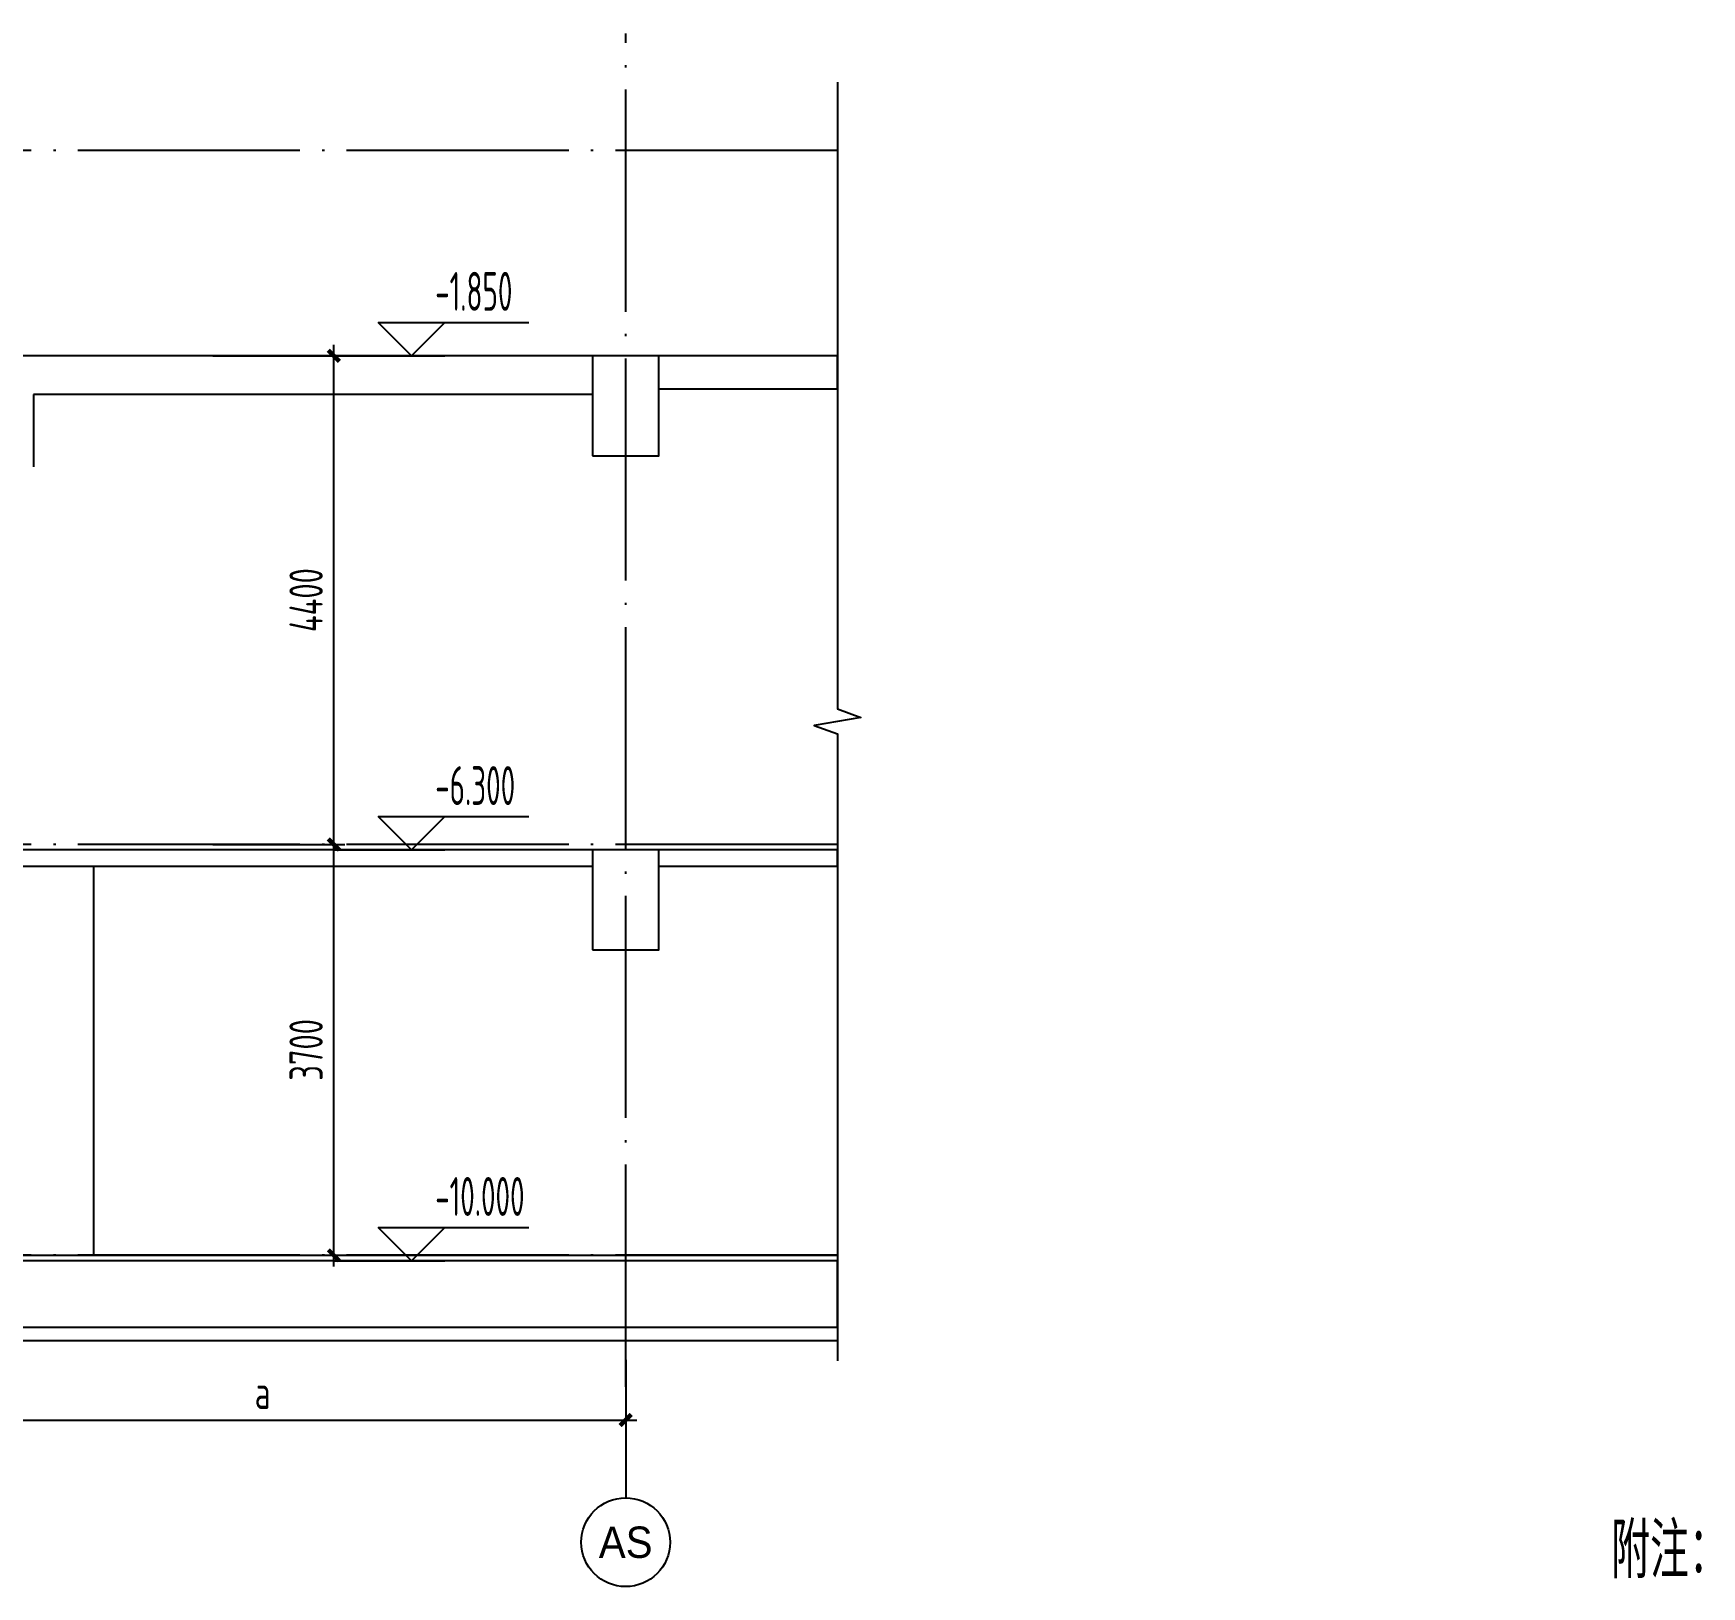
# Model space of a CAD drawing. Extents: x -351812 to 1760238, y -3195696 to 63241.
# Drawn here: x 672208 to 687231, y -1711798 to -1697812 of the extents above; entities that cross this region are included whole.
import ezdxf
from ezdxf.enums import TextEntityAlignment as Align

# ---------------------------------------------------------------- set-up
doc = ezdxf.new("R2010")
doc.units = 0
doc.header["$LTSCALE"] = 1000
doc.header["$MEASUREMENT"] = 0
doc.linetypes.add('DOTE', pattern=[2.42, 2, -0.2, 0.02, -0.2])
for name, color, linetype in [('01-标注_标高', 200, 'Continuous'), ('01-标注_符号', 200, 'Continuous'), ('01-标注_轴线坐标', 132, 'Continuous'), ('02-TEXT_标注', 130, 'Continuous'), ('02-TEXT_轴号', 7, 'Continuous'), ('A-E_楼梯', 171, 'Continuous'), ('A_AXIS-轴线', 1, 'DOTE'), ('A_STR-砼墙', 51, 'Continuous'), ('A_STR-砼柱', 51, 'Continuous'), ('AXIS_TEXT', 7, 'Continuous'), ('DIM', 3, 'Continuous'), ('FLOOR_UP_TEXT', 7, 'Continuous')]:
    doc.layers.add(name, color=color, linetype=linetype)
doc.styles.add('_TCH_AXIS', font='')
doc.styles.add('_TCH_DIM', font='ROS1', dxfattribs={"width": 0.8, "bigfont": 'JD'})
doc.styles.add('COMPLEX', font='COMPLEX')
doc.styles.add('TSSD_Dimension', font='tssdeng.shx', dxfattribs={"width": 0.7, "bigfont": 'hztxt.shx'})
doc.styles.add('TSSD_Rein', font='tssdeng.shx', dxfattribs={"width": 0.7, "bigfont": 'hztxt.shx'})
doc.styles.get('_TCH_AXIS').set_extended_font_data('FZXiHei I-Z08S')
doc.dimstyles.new('TSSD_100_100', dxfattribs={"dimtxt": 300, "dimasz": 100, "dimexe": 100, "dimexo": 250, "dimgap": 100, "dimtad": 1, "dimdec": 0, "dimzin": 0, "dimdsep": 46, "dimtxsty": 'TSSD_Dimension', "dimblk": 'ARCHTICK', "dimblk1": 'ARCHTICK', "dimblk2": 'ARCHTICK', "dimcen": 0, "dimdle": 100, "dimclrt": 7, "dimadec": 0, "dimazin": 0, "dimtfac": 1, "dimtdec": 0, "dimtix": 1, "dimtmove": 2, "dimatfit": 3, "dimfxl": 1, "dimtolj": 1, "dimtzin": 0, "dimarcsym": 0})

# ---------------------------------------------------------------- blocks, each defined once
blk = doc.blocks.new('_ArchTick')
at = {"color": 0, "linetype": 'ByBlock', "const_width": 0.4}
blk.add_lwpolyline([(-0.5, -0.5), (0.5, 0.5)], dxfattribs=at)
blk = doc.blocks.new('*D16')
at = {"layer": 'Defpoints', "color": 0, "transparency": 16777216}
for p in [(671001, -1709507), (677542, -1709507), (677542, -1710298)]:
    blk.add_point(p, dxfattribs=at)
at = {"layer": 'DIM', "color": 0, "lineweight": -2, "transparency": 16777216}
for p, q in [((671001, -1709757), (671001, -1710398)), ((677542, -1709757), (677542, -1710398)), ((670901, -1710298), (677642, -1710298))]:
    blk.add_line(p, q, dxfattribs=at)
at = {"layer": 'DIM', "color": 0, "lineweight": -2, "transparency": 16777216, "xscale": 100, "yscale": 100, "zscale": 100, "rotation": 180}
blk.add_blockref('_ArchTick', (671001, -1710298), dxfattribs=at)
at = {"layer": 'DIM', "color": 0, "lineweight": -2, "transparency": 16777216, "xscale": 100, "yscale": 100, "zscale": 100}
blk.add_blockref('_ArchTick', (677542, -1710298), dxfattribs=at)
at = {"layer": 'DIM', "color": 7, "transparency": 16777216, "insert": (674272, -1710048), "char_height": 300, "attachment_point": 5, "style": 'TSSD_Dimension'}
blk.add_mtext('\\A1;a', dxfattribs=at)
blk = doc.blocks.new('*D23')
at = {"layer": 'Defpoints', "color": 0, "transparency": 16777216}
for p in [(673575, -1700715), (674914, -1700715), (673575, -1705115)]:
    blk.add_point(p, dxfattribs=at)
at = {"layer": 'DIM', "color": 0, "lineweight": -2, "transparency": 16777216}
for p, q in [((674914, -1705215), (674914, -1700615)), ((673825, -1700715), (675014, -1700715)), ((673825, -1705115), (675014, -1705115))]:
    blk.add_line(p, q, dxfattribs=at)
at = {"layer": 'DIM', "color": 0, "lineweight": -2, "transparency": 16777216, "xscale": 100, "yscale": 100, "zscale": 100}
for p, rotation in [((674914, -1700715), 90), ((674914, -1705115), 270)]:
    blk.add_blockref('_ArchTick', p, dxfattribs=dict(at, rotation=rotation))
at = {"layer": 'DIM', "color": 7, "transparency": 16777216, "insert": (674664, -1702915), "char_height": 300, "attachment_point": 5, "rotation": 90, "style": 'TSSD_Dimension'}
blk.add_mtext('\\A1;4400', dxfattribs=at)
blk = doc.blocks.new('*D24')
at = {"layer": 'Defpoints', "color": 0, "transparency": 16777216}
for p in [(673575, -1705115), (674914, -1705115), (673575, -1708815)]:
    blk.add_point(p, dxfattribs=at)
at = {"layer": 'DIM', "color": 0, "lineweight": -2, "transparency": 16777216}
for p, q in [((673825, -1705115), (675014, -1705115)), ((674914, -1708915), (674914, -1705015)), ((673825, -1708815), (675014, -1708815))]:
    blk.add_line(p, q, dxfattribs=at)
at = {"layer": 'DIM', "color": 0, "lineweight": -2, "transparency": 16777216, "xscale": 100, "yscale": 100, "zscale": 100}
for p, rotation in [((674914, -1705115), 90), ((674914, -1708815), 270)]:
    blk.add_blockref('_ArchTick', p, dxfattribs=dict(at, rotation=rotation))
at = {"layer": 'DIM', "color": 7, "transparency": 16777216, "insert": (674664, -1706965), "char_height": 300, "attachment_point": 5, "rotation": 90, "style": 'TSSD_Dimension'}
blk.add_mtext('\\A1;3700', dxfattribs=at)
blk = doc.blocks.new('_FZHK')
blk.add_lwpolyline([(-0.5, -0.5), (0.5, -0.5), (0.5, 0.5), (-0.5, 0.5)], close=True)
blk = doc.blocks.new('_AXISO')
blk.add_circle((0, 0), 0.5)
at = {"layer": 'AXIS_TEXT', "style": 'COMPLEX', "width": 1.041667}
blk.add_attdef('A', text='', height=0.56, dxfattribs=at).set_placement((-0.25, -0.28), (0.25, -0.28), align=Align.FIT)

msp = doc.modelspace()

# ---------------------------------------------------------------- linework, layer by layer
at = {"layer": '01-标注_标高'}
for p, q in [((675614.007, -1700714.899), (675314.016, -1700414.89)), ((675314.016, -1700414.89), (676670.578, -1700414.93)), ((675614.007, -1700714.899), (675914.016, -1700414.908)), ((674914.007, -1700714.878), (675914.007, -1700714.908)), ((675614.007, -1705164.899), (675314.016, -1704864.89)), ((675314.016, -1704864.89), (676670.578, -1704864.93)), ((675614.007, -1705164.899), (675914.016, -1704864.908)), ((674914.007, -1705164.878), (675914.007, -1705164.908)), ((675614.007, -1708864.899), (675314.016, -1708564.89)), ((675314.016, -1708564.89), (676670.578, -1708564.93)), ((675614.007, -1708864.899), (675914.016, -1708564.908)), ((674914.007, -1708864.878), (675914.007, -1708864.908))]:
    msp.add_line(p, q, dxfattribs=at)
at = {"layer": '01-标注_符号'}
msp.add_lwpolyline([(679449.022, -1698249.878), (679449.022, -1703894.878), (679659.022, -1703971.312), (679239.022, -1704045.37), (679449.022, -1704119.878), (679449.022, -1709764.878)], dxfattribs=at)
at = {"layer": '01-标注_轴线坐标'}
msp.add_line((677542.009, -1709998.24), (677542.009, -1710998.24), dxfattribs=at)
at = {"layer": 'A-E_楼梯'}
for p, q in [((672750.009, -1705314.878), (672750.009, -1708814.878)), ((668701.042, -1708814.878), (679449.022, -1708814.878))]:
    msp.add_line(p, q, dxfattribs=at)
at = {"layer": 'A_AXIS-轴线'}
for p, q in [((677542.009, -1709998.24), (677542.009, -1697811.632)), ((679449.022, -1698864.878), (606739.23, -1698864.878)), ((679449.022, -1698864.878), (606739.23, -1698864.878)), ((679449.022, -1700714.878), (606739.23, -1700714.878)), ((679449.022, -1705114.878), (606739.23, -1705114.878)), ((679449.022, -1708814.878), (606044.486, -1708814.878))]:
    msp.add_line(p, q, dxfattribs=at)
at = {"layer": 'A_STR-砼墙'}
for p, q in [((677242.009, -1700714.878), (654351.04, -1700714.878)), ((679449.022, -1700714.878), (677842.009, -1700714.878)), ((679449.022, -1701014.878), (679449.022, -1700714.878)), ((672208, -1701064.878), (672207.981, -1701714.878)), ((677242.009, -1701064.878), (672208, -1701064.878)), ((679449.022, -1701014.878), (677842.009, -1701014.878)), ((677242.009, -1705164.878), (667317.62, -1705164.878)), ((679449.022, -1705164.878), (677842.009, -1705164.878)), ((679449.022, -1705314.878), (679449.022, -1705164.878)), ((677242.009, -1705314.878), (671201.054, -1705314.878)), ((679449.022, -1705314.878), (677842.009, -1705314.878)), ((679449.022, -1708864.878), (662751.04, -1708864.878)), ((679449.022, -1709464.878), (679449.022, -1708864.878)), ((679449.022, -1709464.878), (662451.031, -1709464.878)), ((679449.022, -1709584.878), (606969.042, -1709584.878))]:
    msp.add_line(p, q, dxfattribs=at)

# ---------------------------------------------------------------- block references
at = {"layer": '01-标注_轴线坐标'}
ref = msp.add_blockref('_AXISO', (677542.009, -1711398.24), dxfattribs=dict(at, xscale=800, yscale=800, zscale=800))
ref.add_attrib('A', 'AS', dxfattribs={"layer": '02-TEXT_轴号', "height": 282.1678, "style": '_TCH_AXIS'}).set_placement((677300.151, -1711539.324), (677783.867, -1711539.324), align=Align.FIT)
at = {"layer": 'A_STR-砼柱', "xscale": 600, "yscale": 900, "zscale": 900}
for p in [(677542.009, -1701164.878), (677542.009, -1705614.878)]:
    msp.add_blockref('_FZHK', p, dxfattribs=at)

# ---------------------------------------------------------------- texts
at = {"layer": '02-TEXT_标注', "style": '_TCH_DIM', "width": 0.64}
for s, p in [('-1.850', (675826.715, -1700309.905)), ('-6.300', (675826.715, -1704759.905)), ('-10.000', (675826.715, -1708459.905))]:
    msp.add_text(s, height=350, rotation=359.9983269, dxfattribs=at).set_placement(p)
at = {"layer": 'FLOOR_UP_TEXT', "style": 'TSSD_Rein', "width": 0.7}
msp.add_text('附注：', height=500, dxfattribs=at).set_placement((686417.263, -1711872.327), align=Align.BOTTOM_LEFT)

# ---------------------------------------------------------------- dimensions: what is measured, and where the dimension line sits
at = {"layer": 'DIM'}
for p1, p2, picture, middle in [((673575.427, -1705114.878), (673575.427, -1700714.878), '*D23', (674664.007, -1702914.878)), ((673575.427, -1708814.878), (673575.427, -1705114.878), '*D24', (674664.007, -1706964.878))]:
    dim = msp.add_aligned_dim(p1=p1, p2=p2, distance=-1338.58, dimstyle='TSSD_100_100', dxfattribs=at)
    dim.commit()
    dim.dimension.update_dxf_attribs({"geometry": picture, "text_midpoint": middle})
dim = msp.add_aligned_dim(p1=(671001.04, -1709507.348), p2=(677542.009, -1709507.347), distance=-790.893, text='a', dimstyle='TSSD_100_100', dxfattribs=at)
dim.commit()
dim.dimension.update_dxf_attribs({"geometry": '*D16', "text_midpoint": (674271.525, -1710048.24)})

doc.saveas('drawing.dxf')
